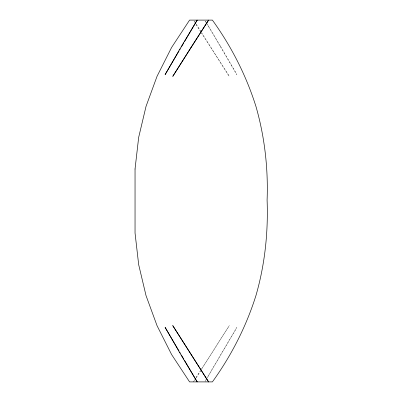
<?xml version="1.0" encoding="UTF-8"?>
<svg xmlns="http://www.w3.org/2000/svg" width="402" height="402" viewBox="0 0 402 402"><rect width="100%" height="100%" fill="white"/><g stroke="black" fill="none" stroke-linecap="round" stroke-linejoin="round"><path stroke-width="0.3" stroke-dasharray="2.01 1.51" d="M206.06 379.739L205.105 381.362L206.713 378.689M206.377 379.202L236.878 327.354L207.035 378.156M193.719 381.372L194.724 379.8L193.382 381.9M196.065 377.699L200.417 370.87M200.754 370.342L229.22 325.69L200.839 370.327M196.096 377.694L200.503 370.855M194.06 21.15L194.739 22.205L194.055 21.15M196.096 24.306L201.181 32.2M201.518 32.723L229.22 76.305L201.422 32.708M196.065 24.301L201.085 32.18M205.432 21.17L206.713 23.311M205.427 21.18L206.693 23.341M220.522 46.32L207.035 23.844L236.878 74.646L220.522 46.32"/><path stroke-width="0.6" d="M179.076 50.883L165.096 74.646L181.453 46.32L197.186 20.1L184.478 41.702M179.709 49.803L180.347 48.722M181.302 47.104L183.84 42.783M179.076 351.117L165.096 327.354L181.453 355.68L197.186 381.9L184.478 360.298M179.709 352.197L180.347 353.278M181.302 354.896L183.84 359.217M135.042 169.001L135.042 232.999L138.67 264.622L146.032 295.621L157.046 325.69L171.609 354.544L189.583 381.9L212.392 381.9C231.361 355.574 246.215 326.494 255.958 295.525C264.913 264.536 268.3 232.286 267.094 200.085C268.275 168.493 264.682 136.876 255.958 106.47C246.215 75.506 231.361 46.426 212.392 20.1L189.583 20.1L171.609 47.451L157.046 76.305L146.032 106.379L138.67 137.378L135.042 169.001M190.97 47.491L172.765 76.375L208.593 20.1L190.97 47.491M208.593 381.9L172.765 325.625L208.593 381.9"/></g></svg>
